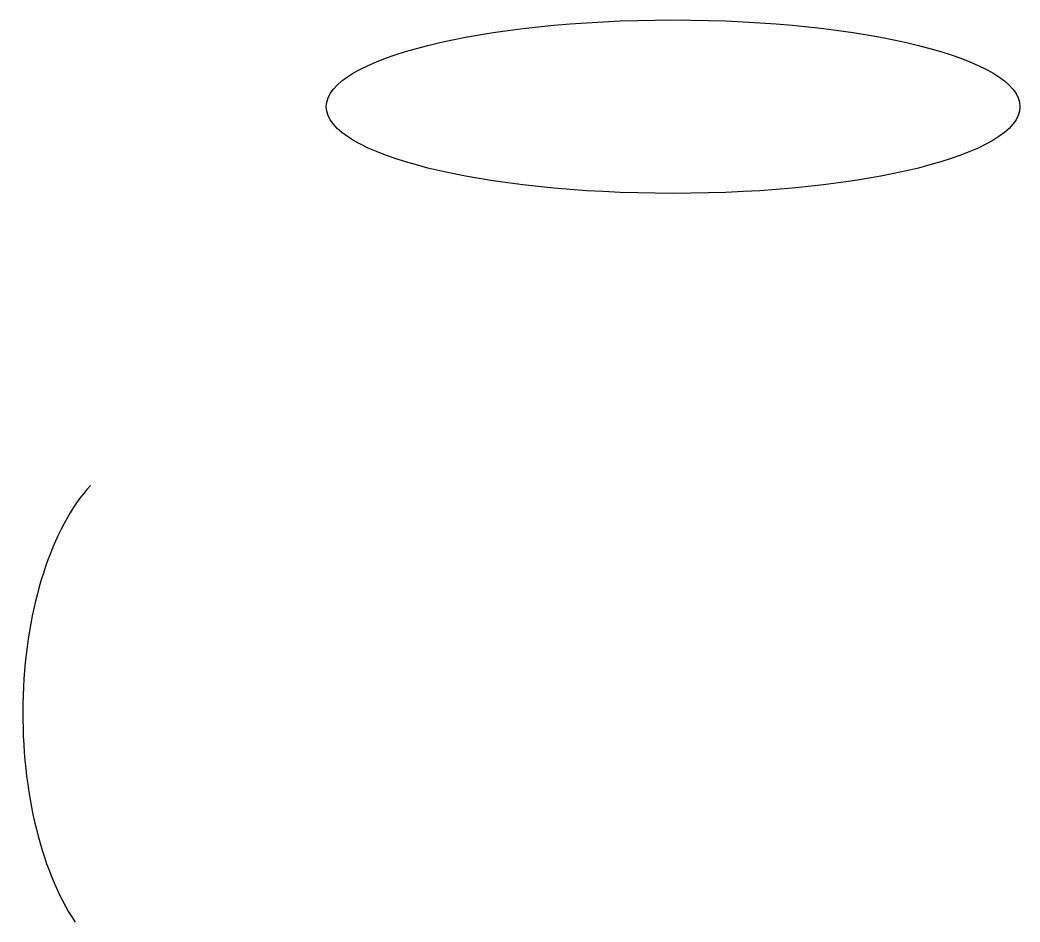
# Model space of a CAD drawing. Extents: x -6.5 to 5, y -7.4 to 3.
import ezdxf

# ---------------------------------------------------------------- set-up
doc = ezdxf.new("R2010")
doc.units = 0
doc.layers.add('GEN', color=7, linetype='Continuous')

msp = doc.modelspace()

# ---------------------------------------------------------------- linework, layer by layer
at = {"layer": 'GEN'}
msp.add_ellipse((1, 2), major_axis=(4, 0), ratio=0.25, dxfattribs=at)
msp.add_ellipse((-5, -5), major_axis=(0, 3), ratio=0.5, start_param=0.5, end_param=2.5, dxfattribs=at)

doc.saveas('drawing.dxf')
